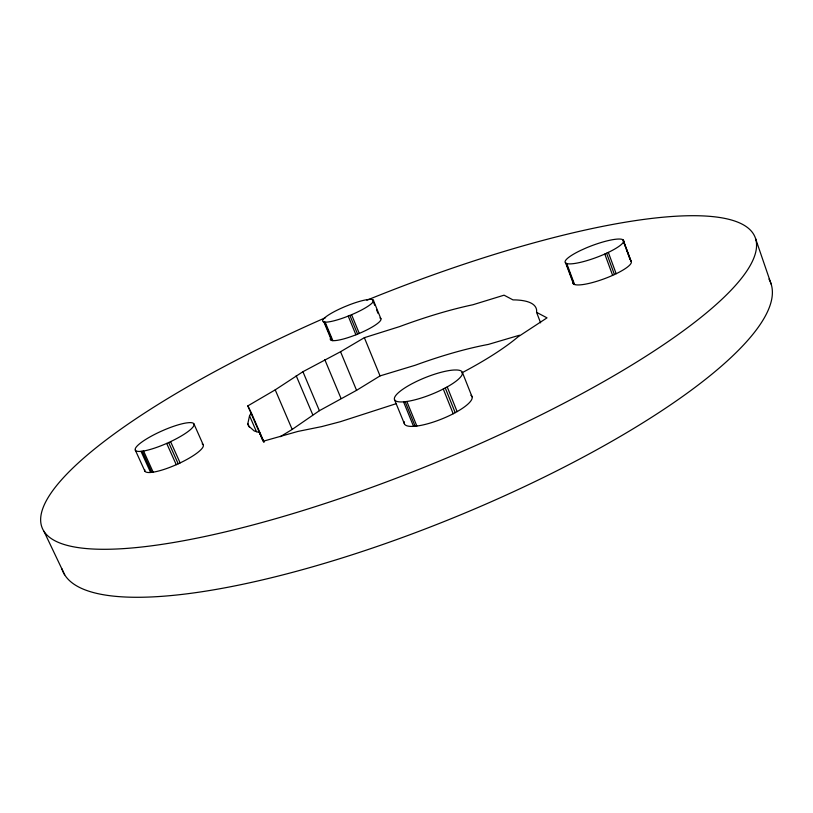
<?xml version="1.0" encoding="UTF-8"?>
<svg xmlns="http://www.w3.org/2000/svg" width="813" height="813" viewBox="0 0 813 813"><rect width="100%" height="100%" fill="white"/><g stroke="black" fill="none" stroke-linecap="round" stroke-linejoin="round"><path stroke-width="1.22" d="M540.594 322.852L536.59 312.355L536.621 310.231A155.395 34.807 -22.2 0 0 515.737 299.926L512.983 299.885L504.06 295.18L472.871 304.763A155.395 34.807 -22.2 0 0 399.62 326.592L364.356 337.68L340.545 351.724L302.924 371.714L275.221 389.854L247.833 405.89L262.711 440.168M395.951 403.756L340.291 421.723L321.704 426.601L297.995 431.408L263.3 441.205L259.53 432.597L254.225 430.961L248.483 425.87L247.823 423.675L249.54 415.758L251.298 412.74L247.833 405.89M280.302 436.672L292.182 429.437L319.397 410.687L356.572 390.331L380.047 375.901L415.25 365.24A154.338 38.872 -22.2 0 1 488.379 344.407L519.507 335.22M404.376 421.805A36.433 9.471 -21.9 0 0 413.553 426.358L416.866 426.042A36.433 9.471 -21.9 0 0 453.197 413.756L457.119 411.612A36.433 9.471 -21.9 0 0 470.9 395.291M403.543 401.846L406.846 401.48A36.575 8.923 -22 0 0 443.268 389L447.221 386.886A36.575 8.923 -22 0 0 456.662 369.986L453.959 370.017A36.575 8.923 -22 0 0 416.022 381.693L412.069 383.695A36.575 8.923 -22 0 0 403.543 401.846L413.553 426.358M614.425 274.55L616.163 273.727A31.128 6.707 -20.4 0 0 631.173 261.329L622.829 239.683A31.229 6.311 -20.5 0 0 585.919 248.046L580.695 250.404A31.229 6.311 -20.5 0 0 565.696 263.087L573.521 284.001L574.578 284.52A31.128 6.707 -20.4 0 0 612.626 275.373L614.425 274.55L606.589 253.229L608.337 252.396A31.229 6.311 -20.5 0 0 623.52 240.292M144.755 469.69A32.012 7.083 -24.1 0 0 150.618 472.475L153.169 472.17A32.012 7.083 -24.1 0 0 176.258 464.701L180.13 462.912A32.012 7.083 -24.1 0 0 203.016 444.487M141.025 451.357L143.566 451.012A32.124 6.667 -24 0 0 166.685 443.41L170.578 441.632A32.124 6.667 -24 0 0 188.84 422.658L186.472 422.923A32.124 6.667 -24 0 0 164.602 429.772L160.832 431.429A32.124 6.667 -24 0 0 141.025 451.357L150.618 472.475M565.696 263.087L566.742 263.564A31.229 6.311 -20.5 0 0 604.791 254.042L606.589 253.229M379.915 317.974A27.327 5.335 -22.3 0 1 359.275 333.421L355.911 334.804A27.327 5.335 -22.3 0 1 332.842 340.637L331.572 340.444L323.899 321.978L325.149 322.151A27.408 5.01 -22.3 0 0 348.208 316.094L351.582 314.712A27.408 5.01 -22.3 0 0 372.435 299.601L374.773 305.342M372.435 299.601L371.307 299.387A27.408 5.01 -22.3 0 0 349.468 304.794L344.57 306.775A27.408 5.01 -22.3 0 0 323.899 321.978M536.59 312.355L547.017 317.853L518.084 336.816A155.395 34.807 -22.2 0 1 461.814 372.872M630.451 260.658L631.173 261.329M43.943 531.285L64.684 574.811M135.354 450.229L144.887 471.154M143.566 451.012L153.169 472.17M142.245 451.215L151.848 472.353M170.578 441.632L180.13 462.912M168.647 442.536L178.21 463.817M166.685 443.41L176.258 464.701M193.982 424L203.26 444.894M247.823 423.675L249.337 427.15M251.298 412.74L264.083 442.211M259.53 432.597L263.575 441.916M249.54 415.758L256.471 431.723M275.221 389.854L292.182 429.437M296.206 375.758L312.781 414.833M302.924 371.714L319.397 410.687M324.794 359.631L340.993 398.34M340.545 351.724L356.572 390.331M325.149 322.151L332.842 340.637M324.468 322.09L332.161 340.566M349.905 315.414L357.598 334.123M348.208 316.094L355.911 334.804M394.478 399.6L404.396 423.786M364.356 337.68L380.047 375.901M351.582 314.712L359.275 333.421M406.846 401.48L416.866 426.042M405.138 401.693L415.158 426.236M373.37 300.271L380.87 318.706M376.643 309.936L378.045 313.381M447.221 386.886L457.119 411.612M445.28 387.953L455.199 412.689M443.268 389L453.197 413.756M462.414 372.486L472.068 396.815M566.742 263.564L574.578 284.52M566.163 263.351L573.988 284.286M604.791 254.042L612.626 275.373M608.337 252.396L616.163 273.727M623.236 239.967L630.878 260.963M623.246 240.841L625.37 246.674M626.213 249.002L630.034 259.489M755.612 238.737L771.171 284.133M573.521 284.001A31.128 6.707 -20.4 0 1 572.88 282.375M331.572 340.444A27.327 5.335 -22.3 0 1 330.485 338.269M202.173 443.868A32.012 7.083 -24.1 0 1 202.661 444.152M366.866 300.21A384.935 88.18 -22.2 0 1 728.865 292.477A384.935 88.18 -22.2 0 1 122.57 548.684A384.935 88.18 -22.2 0 1 325.576 317.659M768.966 279.093A382.201 98.424 -22.2 0 1 455.676 516.865A382.201 98.424 -22.2 0 1 61.93 568.775"/></g></svg>
